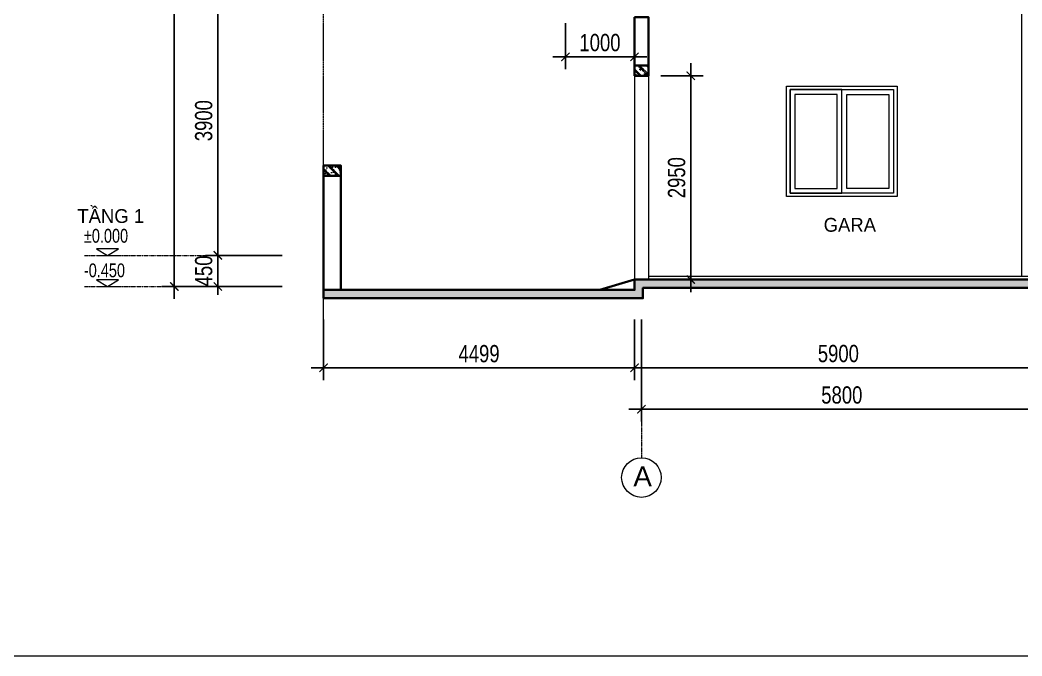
# Model space of a CAD drawing. Header units: millimetres. Extents: x 33748 to 451939, y -263262 to 62681.
# Drawn here: x 401075 to 415575, y -29645 to -20440 of the extents above; entities that cross this region are included whole.
import ezdxf
from ezdxf.enums import TextEntityAlignment as Align

# ---------------------------------------------------------------- set-up
doc = ezdxf.new("R2010")
doc.units = ezdxf.units.MM
doc.header["$PDMODE"] = 98
doc.linetypes.add('CENTER', pattern=[50.8, 31.75, -6.35, 6.35, -6.35])
doc.linetypes.add('HIDDEN', pattern=[0.375, 0.25, -0.125])
doc.layers.get('Defpoints').update_dxf_attribs({"color": 202, "lineweight": 13})
for name, color, linetype, lineweight in [('-CENTER', 143, 'CENTER', 13), ('-CONCRETE', 1, 'Continuous', 35), ('-DIM', 9, 'Continuous', 13), ('-DOOR', 137, 'Continuous', 9), ('-HATCH', 8, 'Continuous', 5), ('-KH', 143, 'Continuous', 13), ('-LINE1', 7, 'Continuous', 18), ('-LINE2', 252, 'Continuous', 9), ('-RANH GIOI KHU DAT', 12, 'CENTER', 18), ('-TEXT', 7, 'Continuous', 15), ('-WALL', 4, 'Continuous', 35)]:
    doc.layers.add(name, color=color, linetype=linetype, lineweight=lineweight)
doc.layers.add('12. NET DIM', color=9, linetype='Continuous')
doc.layers.add('TEXT25', color=2, linetype='Continuous')
doc.styles.add('1', font='arial.ttf')
doc.styles.add('AVANH', font='', dxfattribs={"width": 0.8})
doc.styles.add('SVN_AVO_thuong', font='')
doc.styles.add('vnavanth', font='', dxfattribs={"width": 0.8})
doc.styles.get('AVANH').set_extended_font_data('.VnAvantH')
doc.styles.get('SVN_AVO_thuong').set_extended_font_data('SVN-Avo')
doc.styles.get('vnavanth').set_extended_font_data('.VnAvantH')
doc.dimstyles.new('C_100A3', dxfattribs={"dimscale": 100, "dimtxt": 2.5, "dimasz": 1.2, "dimexe": 1.8, "dimexo": 0, "dimgap": 0.75, "dimtad": 1, "dimdec": 0, "dimzin": 0, "dimdsep": 46, "dimtxsty": 'AVANH', "dimblk": 'ARCHTICK', "dimcen": 0, "dimdle": 1.8, "dimclrd": 256, "dimclre": 256, "dimclrt": 7, "dimadec": 0, "dimazin": 0, "dimtfac": 0.0001, "dimtdec": 0, "dimtix": 1, "dimtmove": 2, "dimatfit": 3, "dimldrblk": 'ARCHTICK', "dimfxl": 1.8, "dimtolj": 1, "dimtzin": 0, "dimarcsym": 0})

# ---------------------------------------------------------------- blocks, each defined once
blk = doc.blocks.new('_ARCHTICK')
at = {"const_width": 0.15}
blk.add_lwpolyline([(-0.5, -0.5), (0.5, 0.5)], dxfattribs=at)
blk = doc.blocks.new('*D595')
at = {"layer": '12. NET DIM', "lineweight": -2, "transparency": 16777216}
for p, q in [((409968, -24776), (409968, -25653)), ((415868, -24776), (415868, -25653)), ((416048, -25473), (409788, -25473))]:
    blk.add_line(p, q, dxfattribs=at)
at = {"layer": 'Defpoints', "color": 0, "transparency": 16777216}
for p in [(409968, -24776), (415868, -24776), (409968, -25473)]:
    blk.add_point(p, dxfattribs=at)
at = {"layer": '12. NET DIM', "lineweight": -2, "transparency": 16777216, "xscale": 120, "yscale": 120, "zscale": 120, "rotation": 180}
blk.add_blockref('_ARCHTICK', (409968, -25473), dxfattribs=at)
at = {"layer": '12. NET DIM', "lineweight": -2, "transparency": 16777216, "xscale": 120, "yscale": 120, "zscale": 120}
blk.add_blockref('_ARCHTICK', (415868, -25473), dxfattribs=at)
at = {"layer": '12. NET DIM', "color": 7, "transparency": 16777216, "insert": (412918, -25269), "char_height": 250, "attachment_point": 5, "style": 'AVANH'}
blk.add_mtext('\\A1;5900', dxfattribs=at)
blk = doc.blocks.new('*D596')
at = {"layer": '12. NET DIM', "lineweight": -2, "transparency": 16777216}
for p, q in [((410068, -24776), (410068, -26253)), ((415868, -24776), (415868, -26253)), ((409888, -26073), (416048, -26073))]:
    blk.add_line(p, q, dxfattribs=at)
at = {"layer": 'Defpoints', "color": 0, "transparency": 16777216}
for p in [(410068, -24776), (415868, -24776), (415868, -26073)]:
    blk.add_point(p, dxfattribs=at)
at = {"layer": '12. NET DIM', "lineweight": -2, "transparency": 16777216, "xscale": 120, "yscale": 120, "zscale": 120, "rotation": 180}
blk.add_blockref('_ARCHTICK', (410068, -26073), dxfattribs=at)
at = {"layer": '12. NET DIM', "lineweight": -2, "transparency": 16777216, "xscale": 120, "yscale": 120, "zscale": 120}
blk.add_blockref('_ARCHTICK', (415868, -26073), dxfattribs=at)
at = {"layer": '12. NET DIM', "color": 7, "transparency": 16777216, "insert": (412968, -25869), "char_height": 250, "attachment_point": 5, "style": 'AVANH'}
blk.add_mtext('\\A1;5800', dxfattribs=at)
blk = doc.blocks.new('*D599')
at = {"layer": '12. NET DIM', "lineweight": -2, "transparency": 16777216}
for p, q in [((405469, -24776), (405469, -25653)), ((409968, -24776), (409968, -25653)), ((410148, -25473), (405289, -25473))]:
    blk.add_line(p, q, dxfattribs=at)
at = {"layer": 'Defpoints', "color": 0, "transparency": 16777216}
for p in [(405469, -24776), (409968, -24776), (405469, -25473)]:
    blk.add_point(p, dxfattribs=at)
at = {"layer": '12. NET DIM', "lineweight": -2, "transparency": 16777216, "xscale": 120, "yscale": 120, "zscale": 120, "rotation": 180}
blk.add_blockref('_ARCHTICK', (405469, -25473), dxfattribs=at)
at = {"layer": '12. NET DIM', "lineweight": -2, "transparency": 16777216, "xscale": 120, "yscale": 120, "zscale": 120}
blk.add_blockref('_ARCHTICK', (409968, -25473), dxfattribs=at)
at = {"layer": '12. NET DIM', "color": 7, "transparency": 16777216, "insert": (407718, -25271), "char_height": 250, "attachment_point": 5, "style": 'AVANH'}
blk.add_mtext('\\A1;4499', dxfattribs=at)
blk = doc.blocks.new('*D611')
at = {"layer": '12. NET DIM', "lineweight": -2, "transparency": 16777216}
for p, q in [((410782, -24377), (410782, -21067)), ((410351, -21247), (410962, -21247)), ((410351, -24197), (410962, -24197))]:
    blk.add_line(p, q, dxfattribs=at)
at = {"layer": 'Defpoints', "color": 0, "transparency": 16777216}
for p in [(410351, -21247), (410782, -21247), (410351, -24197)]:
    blk.add_point(p, dxfattribs=at)
at = {"layer": '12. NET DIM', "lineweight": -2, "transparency": 16777216, "xscale": 120, "yscale": 120, "zscale": 120}
for p, rotation in [((410782, -21247), 90), ((410782, -24197), 270)]:
    blk.add_blockref('_ARCHTICK', p, dxfattribs=dict(at, rotation=rotation))
at = {"layer": '12. NET DIM', "color": 7, "transparency": 16777216, "insert": (410578, -22722), "char_height": 250, "attachment_point": 5, "rotation": 90, "style": 'AVANH'}
blk.add_mtext('\\A1;2950', dxfattribs=at)
blk = doc.blocks.new('*D616')
at = {"layer": '12. NET DIM', "lineweight": -2, "transparency": 16777216}
for p, q in [((408968, -20484), (408968, -21153)), ((409968, -20484), (409968, -21153)), ((408788, -20973), (410148, -20973))]:
    blk.add_line(p, q, dxfattribs=at)
at = {"layer": 'Defpoints', "color": 0, "transparency": 16777216}
for p in [(408968, -20484), (409968, -20484), (409968, -20973)]:
    blk.add_point(p, dxfattribs=at)
at = {"layer": '12. NET DIM', "lineweight": -2, "transparency": 16777216, "xscale": 120, "yscale": 120, "zscale": 120, "rotation": 180}
blk.add_blockref('_ARCHTICK', (408968, -20973), dxfattribs=at)
at = {"layer": '12. NET DIM', "lineweight": -2, "transparency": 16777216, "xscale": 120, "yscale": 120, "zscale": 120}
blk.add_blockref('_ARCHTICK', (409968, -20973), dxfattribs=at)
at = {"layer": '12. NET DIM', "color": 7, "transparency": 16777216, "insert": (409468, -20768), "char_height": 250, "attachment_point": 5, "style": 'AVANH'}
blk.add_mtext('\\A1;1000', dxfattribs=at)
blk = doc.blocks.new('*D693')
at = {"layer": '-DIM', "lineweight": -2, "transparency": 16777216}
for p, q in [((403938, -24027), (403938, -19767)), ((404869, -19947), (403758, -19947)), ((404869, -23847), (403758, -23847))]:
    blk.add_line(p, q, dxfattribs=at)
at = {"layer": 'Defpoints', "color": 0, "transparency": 16777216}
for p in [(403938, -19947), (404869, -19947), (404869, -23847)]:
    blk.add_point(p, dxfattribs=at)
at = {"layer": '-DIM', "lineweight": -2, "transparency": 16777216, "xscale": 120, "yscale": 120, "zscale": 120}
for p, rotation in [((403938, -19947), 90), ((403938, -23847), 270)]:
    blk.add_blockref('_ARCHTICK', p, dxfattribs=dict(at, rotation=rotation))
at = {"layer": '-DIM', "color": 7, "transparency": 16777216, "insert": (403734, -21897), "char_height": 250, "attachment_point": 5, "rotation": 90, "style": 'AVANH'}
blk.add_mtext('\\A1;3900', dxfattribs=at)
blk = doc.blocks.new('*D695')
at = {"layer": '-DIM', "lineweight": -2, "transparency": 16777216}
for p, q in [((403938, -23847), (403938, -23727)), ((404869, -23847), (403758, -23847)), ((403938, -24297), (403938, -23847)), ((404869, -24297), (403758, -24297)), ((403938, -24297), (403938, -24417))]:
    blk.add_line(p, q, dxfattribs=at)
at = {"layer": 'Defpoints', "color": 0, "transparency": 16777216}
for p in [(403938, -23847), (404869, -23847), (404869, -24297)]:
    blk.add_point(p, dxfattribs=at)
at = {"layer": '-DIM', "lineweight": -2, "transparency": 16777216, "xscale": 120, "yscale": 120, "zscale": 120}
for p, rotation in [((403938, -23847), 270), ((403938, -24297), 90)]:
    blk.add_blockref('_ARCHTICK', p, dxfattribs=dict(at, rotation=rotation))
at = {"layer": '-DIM', "color": 7, "transparency": 16777216, "insert": (403734, -24072), "char_height": 250, "attachment_point": 5, "rotation": 90, "style": 'AVANH'}
blk.add_mtext('\\A1;450', dxfattribs=at)
blk = doc.blocks.new('*D723')
at = {"layer": '-DIM', "lineweight": -2, "transparency": 16777216}
for p, q in [((403308, -24477), (403308, -12067)), ((404869, -12247), (403128, -12247)), ((404869, -24297), (403128, -24297))]:
    blk.add_line(p, q, dxfattribs=at)
at = {"layer": 'Defpoints', "color": 0, "transparency": 16777216}
for p in [(403308, -12247), (404869, -12247), (404869, -24297)]:
    blk.add_point(p, dxfattribs=at)
at = {"layer": '-DIM', "lineweight": -2, "transparency": 16777216, "xscale": 120, "yscale": 120, "zscale": 120}
for p, rotation in [((403308, -12247), 90), ((403308, -24297), 270)]:
    blk.add_blockref('_ARCHTICK', p, dxfattribs=dict(at, rotation=rotation))
at = {"layer": '-DIM', "color": 7, "transparency": 16777216, "insert": (403104, -18272), "char_height": 250, "attachment_point": 5, "rotation": 90, "style": 'AVANH'}
blk.add_mtext('\\A1;12050', dxfattribs=at)

msp = doc.modelspace()

# ---------------------------------------------------------------- hatches: boundary and pattern name
at = {"layer": '-HATCH'}
h = msp.add_hatch(dxfattribs=at)
h.set_pattern_fill('CHAU-02', color=256, scale=20, pattern_type=2)
h.set_pattern_definition([(50, (100384.2, 9650.75), (143.452037, -12.550427), [15, -165]), (355, (100384.2, 9650.75), (-27.75027, 150.43843), [12, -132]), (100.4514, (100396.16, 9649.7), (115.701876, 137.88791), [12.74804, -140.22842]), (46.1842, (100384.2, 9690.75), (213.44821, -33.1038), [22.5, -247.5]), (96.6356, (100401.99, 9688), (186.93254, 194.82357), [19.12206, -210.3426]), (351.1842, (100384.2, 9690.75), (186.93239, 194.82372), [18, -198]), (21, (100404.2, 9680.75), (119.38141, -80.52378), [15, -165]), (226, (100404.2, 9680.75), (134.376424, -73.10796), [12, -132]), (71.4514, (100414.15, 9674.04), (168.044526, 64.5061), [12.74804, -140.22842]), (67.5, (100384.2, 9650.75), (-31.183237, 58.874892), [0, -130.4, 0, -134, 0, -132.5]), (4.5, (100384.2, 9650.75), (56.670185, 76.020638), [0, -76.4, 0, -127.4, 0, -50.5]), (327.5, (100339.6, 9650.75), (106.764487, -4.510974), [0, -50, 0, -156, 0, -207]), (317.5, (100319.6, 9650.75), (116.637234, 20.020996), [0, -65, 0, -103.6, 0, -147]), (315, (100384.2, 9650.75), (60.104076, 60.104076), []), (315, (100384.2, 9675.25), (60.104076, 60.104076), [])])
h.paths.add_polyline_path([(410168.3, -21096.8), (409968.3, -21096.8), (409968.3, -21246.8), (410168.3, -21246.8)])
h = msp.add_hatch(dxfattribs=at)
h.set_pattern_fill('CHAU-02', color=256, scale=20, pattern_type=2)
h.set_pattern_definition([(50, (111317.87, -57471.39), (143.452037, -12.550427), [15, -165]), (355, (111317.87, -57471.39), (-27.75027, 150.43843), [12, -132]), (100.4514, (111329.82, -57472.43), (115.701876, 137.88791), [12.74804, -140.22842]), (46.1842, (111317.87, -57431.39), (213.44821, -33.1038), [22.5, -247.5]), (96.6356, (111335.66, -57434.15), (186.93254, 194.82357), [19.12206, -210.3426]), (351.1842, (111317.87, -57431.39), (186.93239, 194.82372), [18, -198]), (21, (111337.87, -57441.39), (119.38141, -80.52378), [15, -165]), (226, (111337.87, -57441.39), (134.376424, -73.10796), [12, -132]), (71.4514, (111347.82, -57448.1), (168.044526, 64.5061), [12.74804, -140.22842]), (67.5, (111317.87, -57471.39), (-31.183237, 58.874892), [0, -130.4, 0, -134, 0, -132.5]), (4.5, (111317.87, -57471.39), (56.670185, 76.020638), [0, -76.4, 0, -127.4, 0, -50.5]), (327.5, (111273.27, -57471.39), (106.764487, -4.510974), [0, -50, 0, -156, 0, -207]), (317.5, (111253.27, -57471.39), (116.637234, 20.020996), [0, -65, 0, -103.6, 0, -147]), (315, (111317.87, -57471.39), (60.104076, 60.104076), []), (315, (111317.87, -57446.89), (60.104076, 60.104076), [])])
h.paths.add_polyline_path([(405718.6, -22546.8), (405468.6, -22546.8), (405468.6, -22696.8), (405718.6, -22696.8)])
h = msp.add_hatch(dxfattribs=at)
h.set_pattern_fill('CHAU-02', color=256, scale=20, pattern_type=2)
h.set_pattern_definition([(50, (0, 0), (143.452037, -12.550427), [15, -165]), (355, (0, 0), (-27.750267, 150.438427), [12, -132]), (100.4514, (11.95, -1.05), (115.701876, 137.88791), [12.74804, -140.22842]), (46.1842, (0, 40), (213.44821, -33.1038), [22.5, -247.5]), (96.6356, (17.79, 37.24), (186.93254, 194.82357), [19.12206, -210.3426]), (351.1842, (0, 40), (186.93239, 194.82372), [18, -198]), (21, (20, 30), (119.38141, -80.523778), [15, -165]), (226, (20, 30), (134.376424, -73.10796), [12, -132]), (71.4514, (29.95, 23.29), (168.044526, 64.5061), [12.74804, -140.22842]), (67.5, (0, 0), (-31.1832367, 58.8748924), [0, -130.4, 0, -134, 0, -132.5]), (4.5, (0, 0), (56.670185, 76.020638), [0, -76.4, 0, -127.4, 0, -50.5]), (327.5, (-44.6, 0), (106.764487, -4.5109743), [0, -50, 0, -156, 0, -207]), (317.5, (-64.6, 0), (116.637234, 20.020996), [0, -65, 0, -103.6, 0, -147]), (315, (0, 0), (60.104076, 60.104076), []), (315, (0, 24.5), (60.104076, 60.104076), [])])
h.paths.add_polyline_path([(426125.1, -24346.8), (426125.1, -24466.8), (425348.6, -24466.8), (425348.6, -24066.8), (423348.6, -24066.8), (423348.6, -24016.8), (415888.3, -24016.8), (415888.3, -24316.8), (410088.3, -24316.8), (410088.3, -24466.8), (405468.6, -24466.8), (405468.6, -24346.8), (409968.3, -24346.8), (409968.3, -24196.8), (415768.3, -24196.8), (415768.3, -23896.8), (423468.6, -23896.8), (423468.6, -23946.8), (425468.6, -23946.8), (425468.6, -24346.8)])

# ---------------------------------------------------------------- linework, layer by layer
at = {"layer": '-CENTER', "ltscale": 0.1}
for p, q in [((402007.6, -23846.8), (404868.6, -23846.8)), ((402007.6, -24296.8), (404868.6, -24296.8)), ((410068, -24980.6), (410068, -26776.4))]:
    msp.add_line(p, q, dxfattribs=at)
at = {"layer": '-CONCRETE'}
for p, q in [((409968.3, -21246.8, 0), (409968.3, -21096.8, 0)), ((410168.3, -21096.8, 0), (410168.3, -21246.8, 0))]:
    msp.add_line(p, q, dxfattribs=at)
at = {"layer": '-CONCRETE', "elevation": 0}
msp.add_lwpolyline([(409968.3, -21246.8), (410168.3, -21246.8), (410168.3, -21096.8), (409968.3, -21096.8)], close=True, dxfattribs=at)
at = {"layer": '-CONCRETE'}
for points in [[(405468.6, -22546.8), (405718.6, -22546.8), (405718.6, -22696.8), (405468.6, -22696.8)], [(426125.1, -24346.8), (426125.1, -24466.8), (425348.6, -24466.8), (425348.6, -24466.8), (425348.6, -24066.8), (423348.6, -24066.8), (423348.6, -24016.8), (415888.3, -24016.8), (415888.3, -24316.8), (410088.3, -24316.8), (410088.3, -24466.8), (405468.6, -24466.8), (405468.6, -24346.8), (409968.3, -24346.8), (409968.3, -24196.8), (415768.3, -24196.8), (415768.3, -23896.8), (423468.6, -23896.8), (423468.6, -23946.8), (425468.6, -23946.8), (425468.6, -24346.8), (425468.6, -24346.8)]]:
    msp.add_lwpolyline(points, close=True, dxfattribs=at)
at = {"layer": '-DOOR'}
for p, q in [((409968.3, -21246.8, 0), (409968.3, -24196.8)), ((410168.3, -21246.8, 0), (410168.3, -24196.8))]:
    msp.add_line(p, q, dxfattribs=at)
for points in [[(412168.3, -21396.8), (413768.3, -21396.8), (413768.3, -22996.8), (412168.3, -22996.8)], [(412218.3, -21446.8), (413718.3, -21446.8), (413718.3, -22946.8), (412218.3, -22946.8)], [(412218.3, -22946.8), (412968.3, -22946.8), (412968.3, -21446.8), (412218.3, -21446.8)], [(413718.3, -22946.8), (412968.3, -22946.8), (412968.3, -21446.8), (413718.3, -21446.8)], [(412288.3, -22876.8), (412898.3, -22876.8), (412898.3, -21516.8), (412288.3, -21516.8)], [(413648.3, -22876.8), (413038.3, -22876.8), (413038.3, -21516.8), (413648.3, -21516.8)]]:
    msp.add_lwpolyline(points, close=True, dxfattribs=at)
at = {"layer": '-KH'}
for p, q in [((402189.6, -23846.8), (402489.5, -23846.8)), ((402189.6, -24296.8), (402489.5, -24296.8))]:
    msp.add_line(p, q, dxfattribs=at)
for points in [[(402498.6, -23750.8), (402180.5, -23750.8), (402339.5, -23846.8)], [(402498.6, -24200.8), (402180.5, -24200.8), (402339.5, -24296.8)]]:
    msp.add_lwpolyline(points, close=True, dxfattribs=at)
msp.add_circle((410068, -27062.7), 286.3, dxfattribs=at)
for points in [[(402339.5, -23846.8), (402339.5, -23750.8), (402498.6, -23750.8), (402339.5, -23846.8)], [(402339.5, -24296.8), (402339.5, -24200.8), (402498.6, -24200.8), (402339.5, -24296.8)]]:
    msp.add_solid(points, dxfattribs=at)
at = {"layer": '-LINE1'}
msp.add_lwpolyline([(410168.3, -24146.8), (415768.3, -24146.8)], dxfattribs=at)
at = {"layer": '-LINE2'}
msp.add_lwpolyline([(415568.3, -20166.8), (415568.3, -24146.8)], dxfattribs=at)
at = {"layer": '-RANH GIOI KHU DAT', "linetype": 'HIDDEN', "ltscale": 10}
msp.add_lwpolyline([(405468.6, -25075.9), (405468.6, -8797.4)], dxfattribs=at)
at = {"layer": '-WALL'}
for points in [[(409968.3, -20396.8), (410168.3, -20396.8), (410168.3, -21096.8), (409968.3, -21096.8)], [(405468.6, -22696.8), (405718.6, -22696.8), (405718.6, -24346.8), (405468.6, -24346.8)]]:
    msp.add_lwpolyline(points, close=True, dxfattribs=at)
msp.add_lwpolyline([(409468.3, -24346.8), (409968.3, -24196.8)], dxfattribs=at)
at = {"layer": 'Defpoints'}
msp.add_lwpolyline([(399947.2, -29645.1), (431447.2, -29645.1), (431447.2, -7370.1), (399947.2, -7370.1)], close=True, dxfattribs=at)

# ---------------------------------------------------------------- texts
at = {"layer": '-TEXT', "color": 2, "style": 'vnavanth'}
msp.add_text('TÇNG 1', height=199.96, dxfattribs=at).set_placement((401904.9, -23377.5))
at = {"layer": '-TEXT', "style": '1', "width": 0.75}
for s, p in [('%%P0.000', (401999.6, -23663.5)), ('-0.450', (401999.6, -24163.3))]:
    msp.add_text(s, height=200, dxfattribs=at).set_placement(p)
at = {"layer": '-TEXT', "color": 2, "style": '1'}
msp.add_text('A', height=286.3, dxfattribs=at).set_placement((410085, -27044.6), align=Align.MIDDLE_CENTER)
at = {"layer": 'TEXT25', "style": 'SVN_AVO_thuong'}
msp.add_text('GARA', height=200, rotation=360, dxfattribs=at).set_placement((412705, -23504.9))

# ---------------------------------------------------------------- dimensions: what is measured, and where the dimension line sits
at = {"layer": '-DIM'}
for base, p1, p2, picture, middle in [((403308.5, -12246.6), (404868.6, -24296.8), (404868.6, -12246.6), '*D723', (403104.2, -18271.7)), ((403938.4, -19946.8), (404868.6, -23846.8), (404868.6, -19946.8), '*D693', (403734.1, -21896.8)), ((403938.4, -23846.8), (404868.6, -24296.8), (404868.6, -23846.8), '*D695', (403734.1, -24071.8))]:
    dim = msp.add_linear_dim(base=base, p1=p1, p2=p2, angle=90, dimstyle='C_100A3', dxfattribs=at)
    dim.commit()
    dim.dimension.update_dxf_attribs({"geometry": picture, "text_midpoint": middle})
at = {"layer": '12. NET DIM'}
for base, p1, p2, picture, middle in [((409968.3, -20972.6), (408968.3, -20484.2), (409968.3, -20484.2), '*D616', (409468.3, -20768.3)), ((405468.6, -25473.4), (409968, -24775.7), (405468.6, -24775.7), '*D599', (407718.3, -25271.3)), ((409968, -25473.4), (415868, -24775.7), (409968, -24775.7), '*D595', (412918, -25269.1)), ((415868, -26073.4), (410068, -24775.7), (415868, -24775.7), '*D596', (412968, -25869.1))]:
    dim = msp.add_linear_dim(base=base, p1=p1, p2=p2, dimstyle='C_100A3', dxfattribs=at)
    dim.commit()
    dim.dimension.update_dxf_attribs({"geometry": picture, "text_midpoint": middle})
dim = msp.add_linear_dim(base=(410782.1, -21246.8), p1=(410350.7, -24196.8), p2=(410350.7, -21246.8), angle=90, dimstyle='C_100A3', dxfattribs=at)
dim.commit()
dim.dimension.update_dxf_attribs({"geometry": '*D611', "text_midpoint": (410577.8, -22721.8)})

doc.saveas('drawing.dxf')
